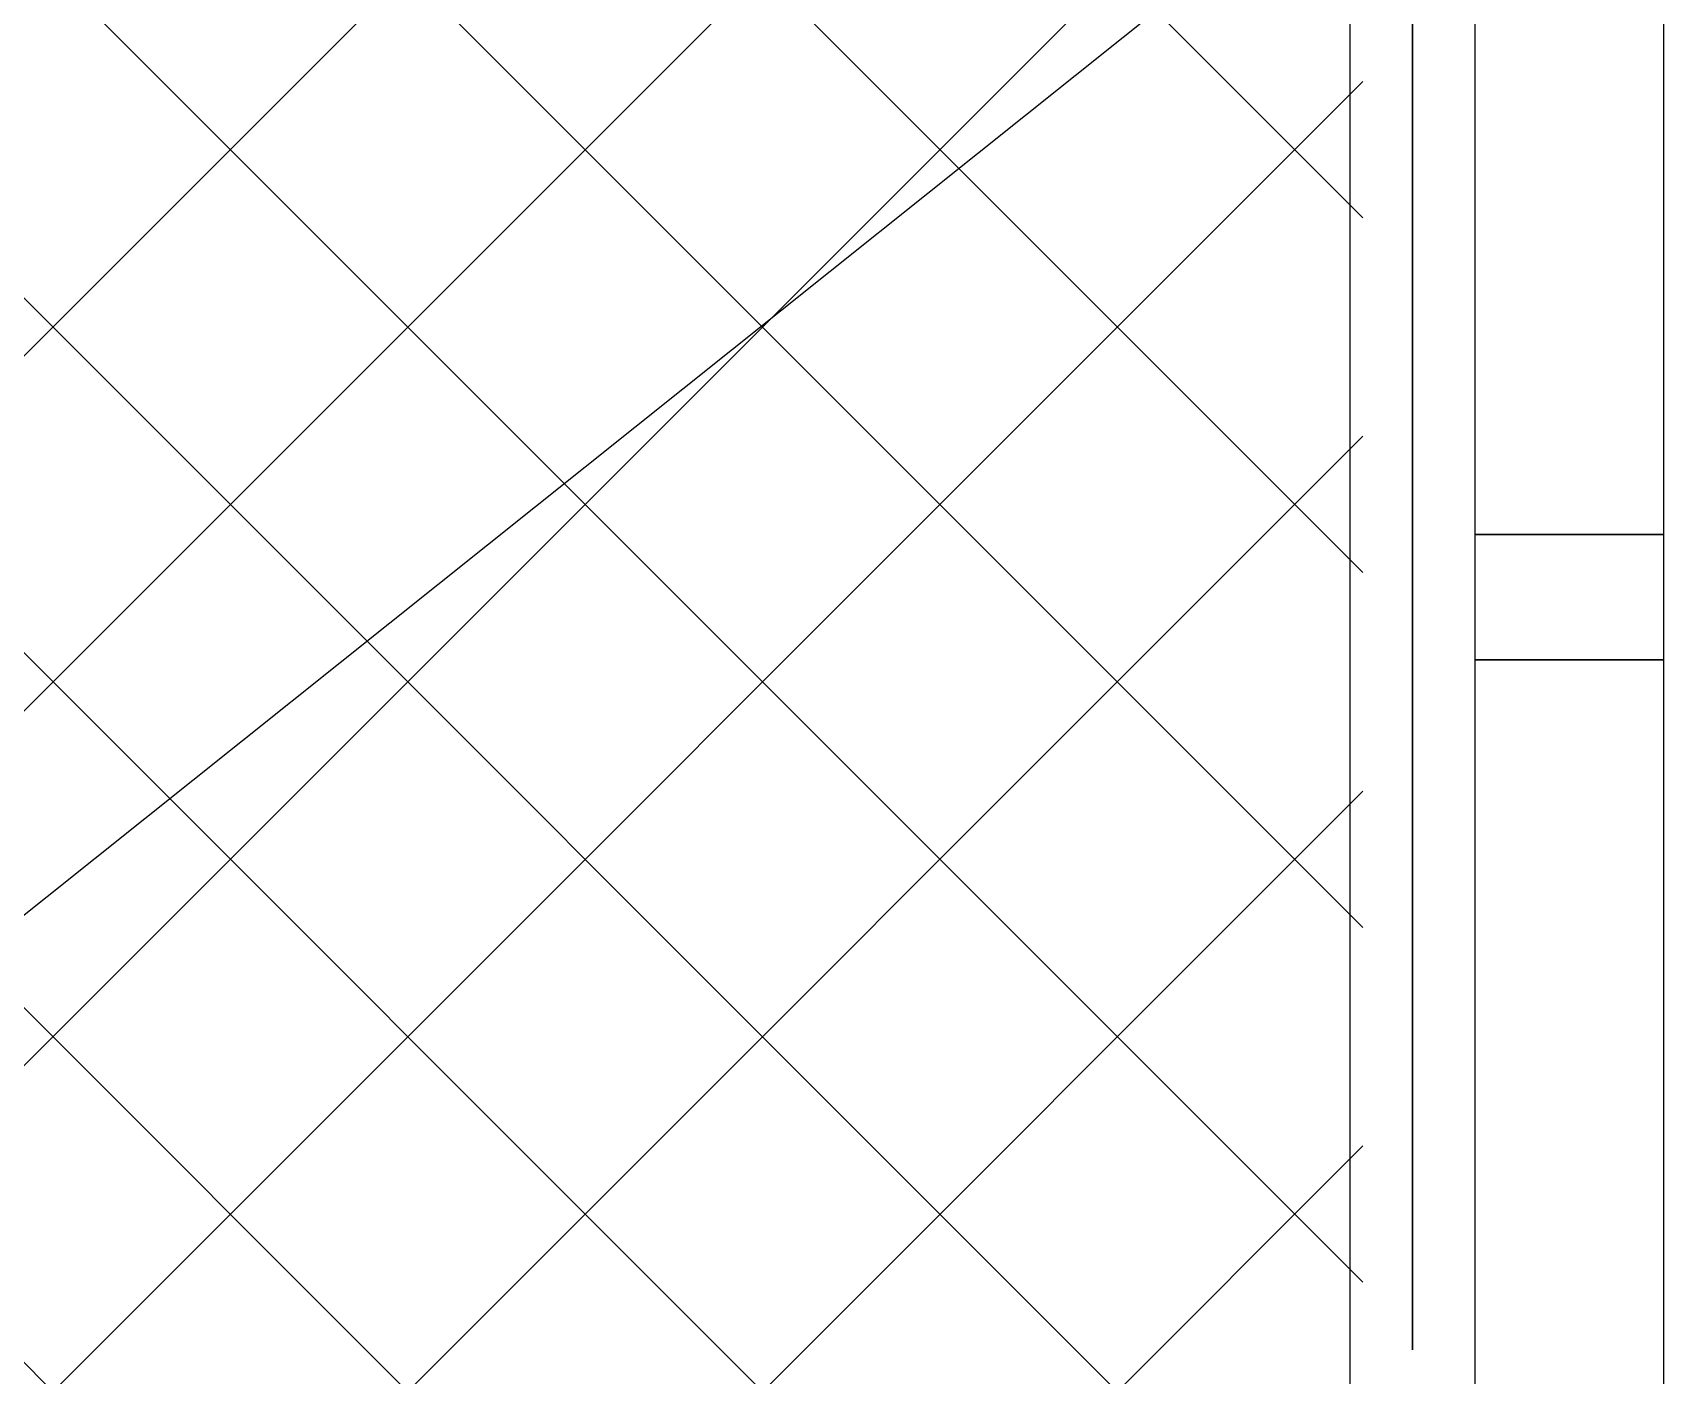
# Model space of a CAD drawing. Header units: millimetres. Extents: x -4391136 to -1798569, y -886572 to -291056.
# Drawn here: x -2395944 to -2395294, y -394376 to -393840 of the extents above; entities that cross this region are included whole.
import ezdxf

# ---------------------------------------------------------------- set-up
doc = ezdxf.new("R2010")
doc.units = ezdxf.units.MM
doc.layers.add('000 - CONCRETE_EX_BUILDING_MAIN_COLOR_1', color=7, linetype='Continuous')

# ---------------------------------------------------------------- blocks, each defined once
blk = doc.blocks.new('DPA_CP_Fence Type D - Fence Post Left w MRTA Logo-30282238-ENTRANCE 2 - ENLARGE ELEVATION 3')
at = {"layer": '000 - CONCRETE_EX_BUILDING_MAIN_COLOR_1', "color": 7}
for p, q in [((-2728163.98, 102815), (-2728163.98, 101465)), ((-2728163.98, 101465), (-2728163.98, 102815)), ((-2728163.98, 101740), (-2728163.98, 101790)), ((-2728163.98, 101790), (-2728163.98, 101740)), ((-2728138.98, 101790), (-2728063.98, 101790)), ((-2728063.98, 101790), (-2728138.98, 101790)), ((-2728063.98, 101740), (-2728138.98, 101740)), ((-2728138.98, 101740), (-2728063.98, 101740))]:
    blk.add_line(p, q, dxfattribs=at)
blk = doc.blocks.new('DPA_CP_Fence Type D - Fence Post Left w MRTA Logo-V80-ENTRANCE 2 - ENLARGE ELEVATION 3')
at = {"layer": '000 - CONCRETE_EX_BUILDING_MAIN_COLOR_1', "color": 7}
blk.add_line((-2728063.98, 103015), (-2728063.98, 101390), dxfattribs=at)
blk = doc.blocks.new('DR-SG-SW-Wire Screen_Fence - D50-1300x2000 mm-31424007-ENTRANCE 2 - ENLARGE ELEVATION 3')
at = {"layer": '000 - CONCRETE_EX_BUILDING_MAIN_COLOR_1', "lineweight": 9}
h = blk.add_hatch(dxfattribs=at)
h.set_pattern_fill('FP_17', style=0, pattern_type=2)
h.set_pattern_definition([(45, (-2731104.25, 102289.86), (-70.7107, 70.7107), []), (135, (-2731104.25, 102289.86), (-70.7107, -70.7107), [])])
h.paths.add_polyline_path([(-2728482.77, 101184.73), (-2728238.98, 101184.73), (-2728223.6, 101187.48), (-2728210.73, 101192.71), (-2728199.79, 101201.41), (-2728190.93, 101213.11), (-2728185.84, 101226.32), (-2728183.71, 101240.13), (-2728183.71, 102990), (-2728185.38, 103000.04), (-2728187.37, 103004.86), (-2728203.27, 103025.57), (-2728224.1, 103041.51), (-2728229.67, 103043.82), (-2728238.98, 103045.27), (-2729340.65, 103045.03), (-2729348.82, 103043.6), (-2729355.44, 103040.34), (-2729374.69, 103025.57), (-2729390.58, 103004.86), (-2729392.75, 102999.62), (-2729394.24, 102988.98), (-2729394.24, 101240), (-2729391.49, 101224.62), (-2729386.26, 101211.75), (-2729377.57, 101200.82), (-2729366.05, 101192.03), (-2729351.68, 101186.71), (-2729338.85, 101184.73), (-2728549.61, 101184.73)])
at = {"layer": '000 - CONCRETE_EX_BUILDING_MAIN_COLOR_1', "color": 7}
for p, q in [((-2728063.98, 103065), (-2728063.98, 101390)), ((-2728188.98, 102990), (-2728188.98, 101240)), ((-2728138.98, 101240), (-2728138.98, 102990)), ((-2728183.71, 102064.58), (-2729284.84, 101185.02))]:
    blk.add_line(p, q, dxfattribs=at)
blk = doc.blocks.new('W-1-PP17-ENT2_REV00_20260527-083622_ELEVATION_3_EX')
at = {"layer": '000 - CONCRETE_EX_BUILDING_MAIN_COLOR_1', "color": 7}
for name in ['DR-SG-SW-Wire Screen_Fence - D50-1300x2000 mm-31424007-ENTRANCE 2 - ENLARGE ELEVATION 3', 'DPA_CP_Fence Type D - Fence Post Left w MRTA Logo-V80-ENTRANCE 2 - ENLARGE ELEVATION 3', 'DPA_CP_Fence Type D - Fence Post Left w MRTA Logo-30282238-ENTRANCE 2 - ENLARGE ELEVATION 3']:
    blk.add_blockref(name, (2740142.74, 0), dxfattribs=at)

msp = doc.modelspace()

# ---------------------------------------------------------------- block references
at = {"color": 7}
msp.add_blockref('W-1-PP17-ENT2_REV00_20260527-083622_ELEVATION_3_EX', (-2407372.34, -495830.45), dxfattribs=at)

doc.saveas('drawing.dxf')
